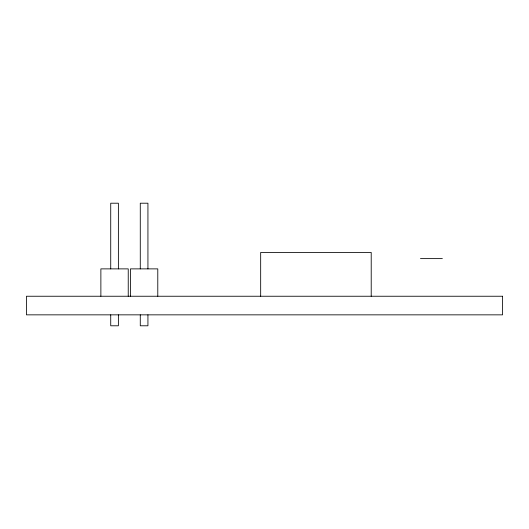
<?xml version="1.0" encoding="UTF-8"?>
<svg xmlns="http://www.w3.org/2000/svg" width="529" height="529" viewBox="0 0 529 529"><rect width="100%" height="100%" fill="white"/><g stroke="black" fill="none" stroke-linecap="round" stroke-linejoin="round"><path stroke-width="0.79" d="M420.462 258.615L442.356 258.615M371.213 296.24L371.213 252.459L260.671 252.459L260.671 296.24M157.787 296.24L157.787 268.877L130.425 268.877L130.425 296.24M147.935 268.877L147.935 203.209L140.278 203.209L140.278 268.877M147.935 314.848L147.935 325.791L140.278 325.791L140.278 314.848M128.236 296.24L128.236 268.877L100.874 268.877L100.874 296.24M118.384 268.877L118.384 203.209L110.726 203.209L110.726 268.877M118.384 314.848L118.384 325.791L110.726 325.791L110.726 314.848M502.55 296.24L26.45 296.24L26.45 314.848L502.55 314.848L502.55 296.24"/></g></svg>
